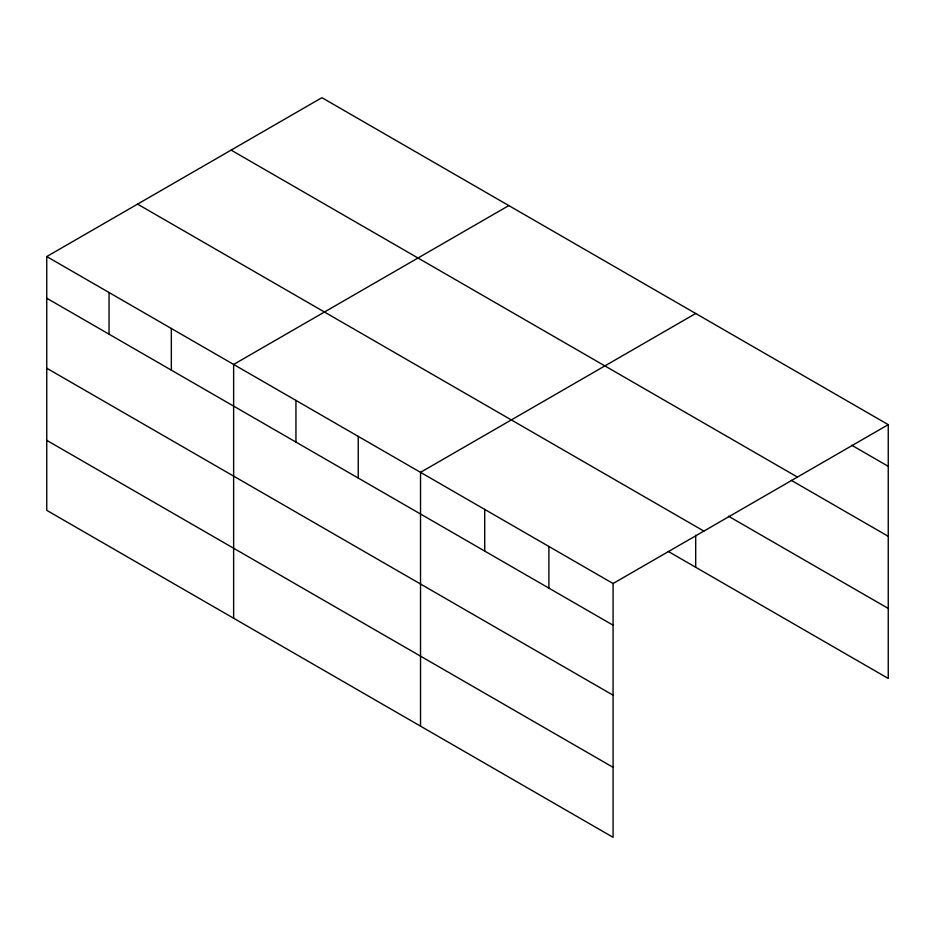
<?xml version="1.0" encoding="UTF-8"?>
<svg xmlns="http://www.w3.org/2000/svg" width="935" height="935" viewBox="0 0 935 935"><rect width="100%" height="100%" fill="white"/><g stroke="black" fill="none" stroke-linecap="round" stroke-linejoin="round"><path stroke-width="1.4" d="M613.079 695.184L613.079 583.522L46.75 256.552L46.75 510.346L613.079 837.316L613.079 695.184L46.75 368.226M668.291 551.451L888.25 678.448L888.25 424.654L321.921 97.684L46.75 256.552M508.815 205.583L233.633 364.451L233.633 618.245M695.698 313.482L420.528 472.35L420.528 726.144M613.079 583.522L888.25 424.654M851.75 445.247L888.25 466.32M231.12 150.114L797.438 477.072M791.349 480.368L888.25 536.316M728.423 516.167L888.25 608.44M137.562 204.122L703.88 531.092M46.75 298.218L613.079 625.188M46.75 440.35L613.079 767.319M695.698 535.194L695.698 567.276M548.892 546.461L548.892 588.127M484.716 509.411L484.716 551.077M358.234 436.388L358.234 478.054M295.939 400.414L295.939 442.091M171.339 328.489L171.339 370.155M109.044 292.515L109.044 334.192"/></g></svg>
